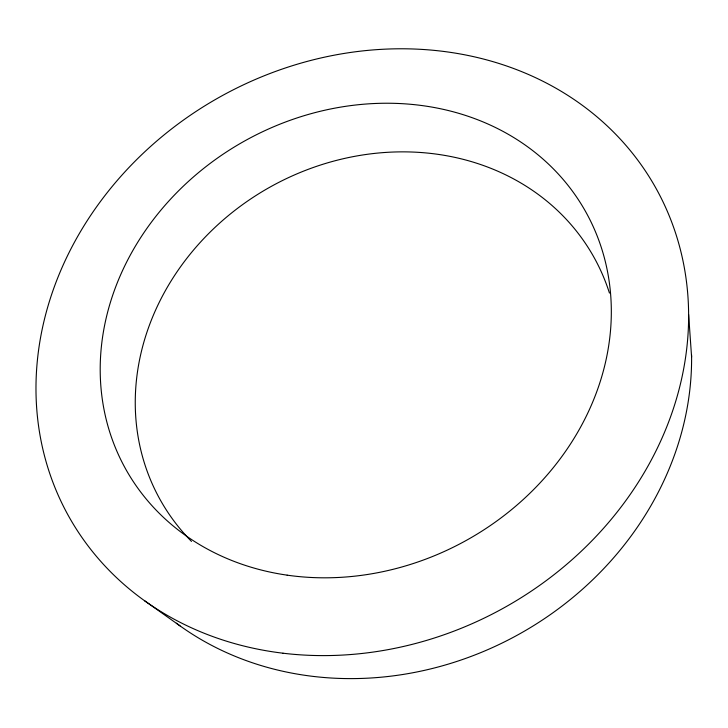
<?xml version="1.0" encoding="UTF-8"?>
<svg xmlns="http://www.w3.org/2000/svg" width="728" height="728" viewBox="0 0 728 728"><rect width="100%" height="100%" fill="white"/><g stroke="black" fill="none" stroke-linecap="round" stroke-linejoin="round"><path stroke-width="1.09" d="M144.49 600.673L180.034 625.889M688.624 314.505L691.6 357.12M191.482 541.423A248.476 219.274 -29.3 0 1 263.718 190.727A248.476 219.274 -29.3 0 1 609.454 293.084M691.573 354.809A316.999 280.426 -29.3 0 1 510.383 638.865A316.999 280.426 -29.3 0 1 176.349 623.195M287.151 575.156A263.536 228.401 -29.3 0 0 603.266 253.89A263.536 228.401 -29.3 0 0 176.868 192.529A263.536 228.401 -29.3 0 0 287.151 575.156M283.001 653.207A336.327 292.274 -29.3 0 0 676.085 234.671A336.327 292.274 -29.3 0 0 127.828 168.705A336.327 292.274 -29.3 0 0 283.001 653.207"/></g></svg>
